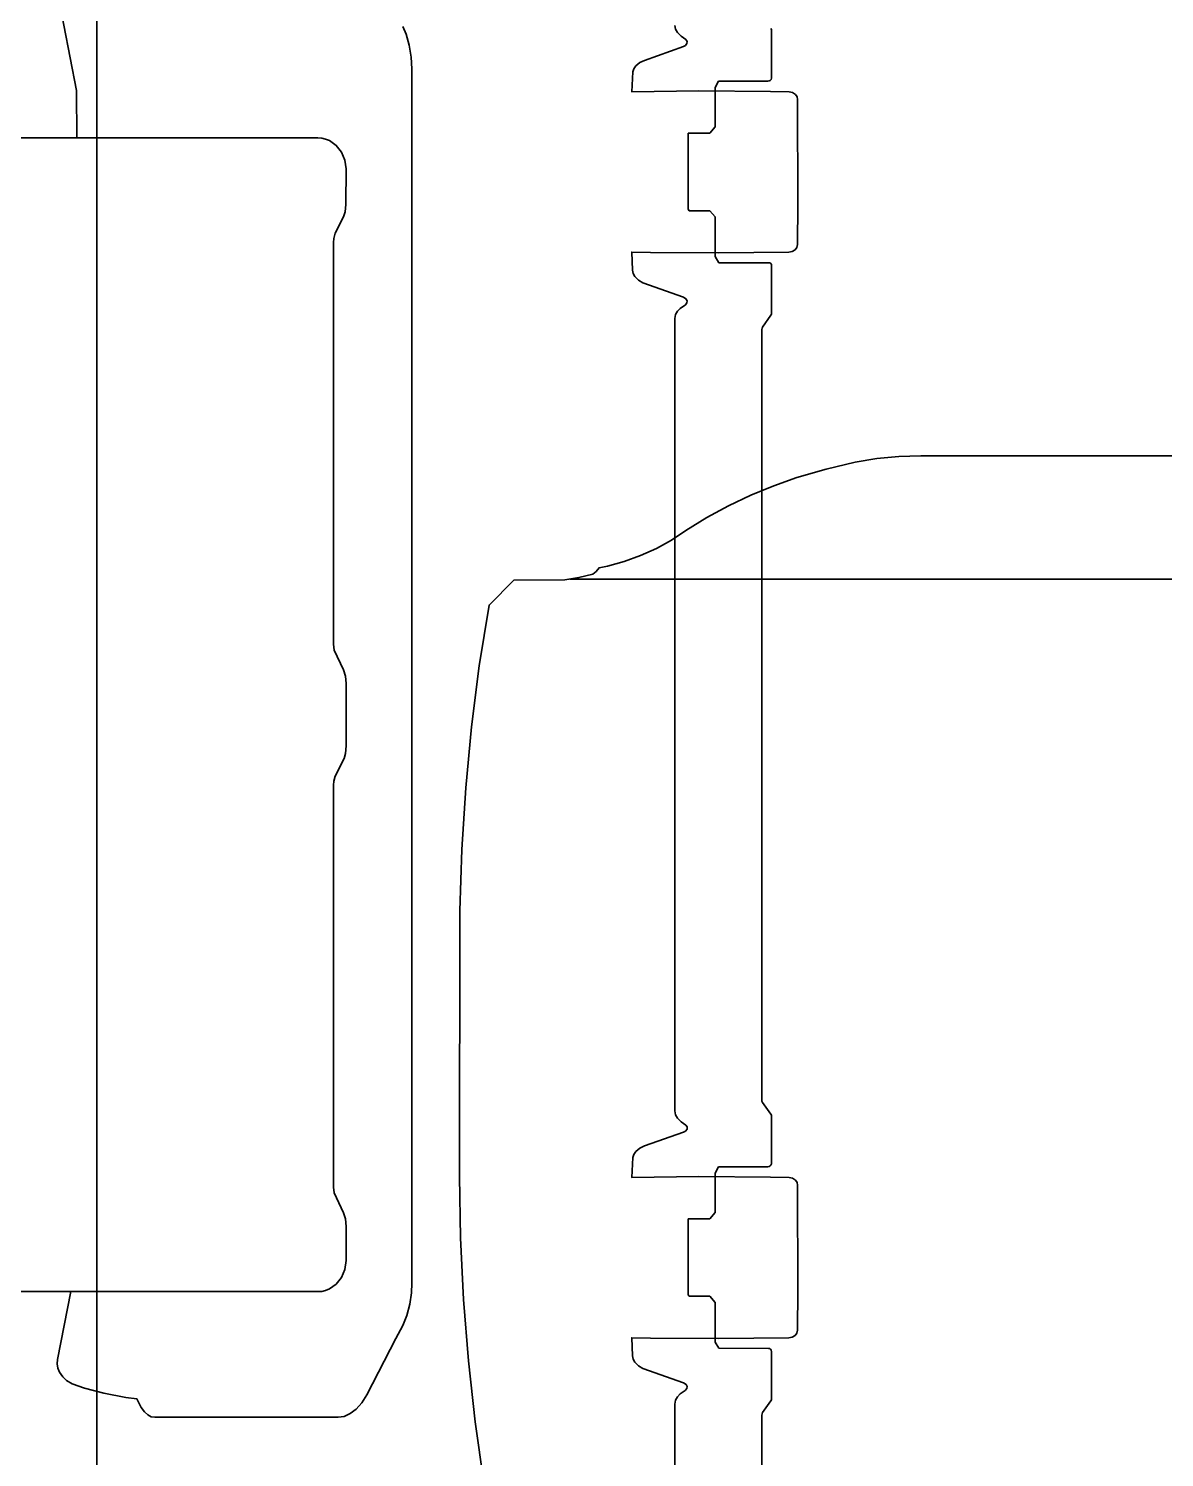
# Model space of a CAD drawing. Header units: millimetres. Extents: x 120 to 10915, y 515 to 8014.
# Drawn here: x 7575 to 7941.3, y 996.1 to 1456.7 of the extents above; entities that cross this region are included whole.
import ezdxf

# ---------------------------------------------------------------- set-up
doc = ezdxf.new("R2010")
doc.units = ezdxf.units.MM
doc.layers.get('0').update_dxf_attribs({"lineweight": 13})
doc.layers.add('205_Chassis_top_view', color=7, linetype='Continuous', lineweight=13)

# ---------------------------------------------------------------- blocks, each defined once
blk = doc.blocks.new('2854281_1')
at = {"layer": '205_Chassis_top_view', "color": 3, "lineweight": 35}
blk.add_line((7749.544992, -890.820839), (8750.455008, -890.820839), dxfattribs=at)
blk.add_lwpolyline([(8637.292969, -851), (7862.707031, -851), (7855.630371, -851.21405), (7848.584473, -851.910767), (7841.603027, -853.086975), (7832.254883, -855.29248), (7822.800781, -858.022339), (7815.294922, -860.668274), (7807.940918, -863.711731), (7800.760254, -867.144043), (7793.772949, -870.955383), (7787, -875.134827), (7782.342773, -878.211426), (7777.456055, -880.908386), (7772.370117, -883.208679), (7767.118164, -885.097717), (7761.732422, -886.563538), (7759, -887.134827), (7758.022949, -888.341248), (7757, -889.134827), (7752.504883, -890.291077), (7747.92334, -891.035828), (7731.5, -891.134827), (7723.5, -899.134827), (7720.364746, -918.712463), (7717.853027, -938.379822), (7715.966797, -958.117004), (7714.708496, -977.904175), (7714.078613, -997.721252), (7714, -1083.365234), (7714.314941, -1103.189819), (7715.258789, -1122.994385), (7716.831543, -1142.759033), (7719.030762, -1162.463867), (7721.854492, -1182.088745)], dxfattribs=at)
blk = doc.blocks.new('2774928_1')
at = {"layer": '205_Chassis_top_view', "color": 3, "lineweight": 35}
for p, q in [((7597.03, -655.18), (7597.05, -1233.71)), ((7814.59, -729.28), (7814.61, -713.95)), ((7796.45, -732.25), (7797.54, -730.25)), ((7796.45, -745.01), (7796.45, -732.25)), ((7797.54, -730.25), (7813.38, -730.25)), ((7794.74, -747.01), (7796.45, -745.01)), ((7787.71, -771.5), (7787.72, -747.01)), ((7787.72, -747.01), (7794.74, -747.01)), ((7788.06, -772), (7787.71, -771.5)), ((7794.74, -772), (7788.06, -772)), ((7796.45, -774), (7794.74, -772)), ((7796.45, -786.76), (7796.45, -774)), ((7797.58, -788.76), (7796.45, -786.76)), ((7813.63, -788.78), (7797.58, -788.76)), ((7814.61, -805.06), (7814.61, -789.76)), ((7811.71, -809.5), (7814.41, -805.71)), ((7811.47, -1058.72), (7811.48, -810.29)), ((7814.39, -1063.29), (7811.7, -1059.51)), ((7814.57, -1079.28), (7814.6, -1063.95)), ((7796.44, -1082.25), (7797.52, -1080.25)), ((7796.44, -1095.01), (7796.44, -1082.25)), ((7797.52, -1080.25), (7813.37, -1080.25)), ((7794.73, -1097.01), (7796.44, -1095.01)), ((7787.7, -1121.5), (7787.71, -1097.01)), ((7787.71, -1097.01), (7794.73, -1097.01)), ((7788.05, -1122), (7787.7, -1121.5)), ((7794.73, -1122), (7788.05, -1122)), ((7796.44, -1124), (7794.73, -1122)), ((7796.44, -1136.76), (7796.44, -1124)), ((7797.57, -1138.76), (7796.44, -1136.76)), ((7813.62, -1138.78), (7797.57, -1138.76)), ((7814.59, -1155.06), (7814.6, -1139.76)), ((7811.69, -1159.5), (7814.4, -1155.71)), ((7811.48, -1233.69), (7811.47, -1160.29))]:
    blk.add_line(p, q, dxfattribs=at)
for centre, radius, start, end in [((7813.44, -713.95), 1.17, 359.9154, 34.297), ((7813.38, -729.01), 1.24, 269.9999, 347.5786), ((7813.63, -789.76), 0.985, 359.9758, 89.9758), ((7813.53, -805.09), 1.07, 324.4795, 1.6526), ((7813.01, -810.29), 1.53, 148.6508, 180.0106), ((7812.89, -1058.75), 1.42, 178.7166, 212.6287), ((7813.43, -1063.95), 1.17, 359.9154, 34.297), ((7813.37, -1079.01), 1.24, 269.9999, 347.5786), ((7813.62, -1139.76), 0.985, 359.9758, 89.9758), ((7813.52, -1155.09), 1.07, 324.4795, 1.6526), ((7813, -1160.29), 1.53, 148.6508, 180.0106)]:
    blk.add_arc(centre, radius, start, end, dxfattribs=at)
blk = doc.blocks.new('2774063_3')
at = {"layer": '205_Chassis_top_view', "color": 3, "lineweight": 35}
blk.add_lwpolyline([(7783.46582, -712.24707), (7783.675293, -713.479797), (7784.256348, -714.58844), (7785.446777, -715.775391), (7786.942383, -716.78064), (7787.351562, -717.403015), (7787.324707, -718.127747), (7786.893066, -718.715271), (7786.237305, -719.079895), (7773.611328, -723.535339), (7772.116699, -724.262207), (7770.855957, -725.341125), (7770.237793, -726.251526), (7769.868652, -727.286926), (7769.494629, -733.654602), (7791.185547, -733.403564), (7814.231934, -733.582825), (7820.307617, -733.703247), (7821.378906, -733.940918), (7822.306641, -734.550415), (7822.818359, -735.347595), (7822.969238, -736.164673), (7823.050293, -770.13562), (7822.969238, -782.874573), (7822.740234, -783.87262), (7822.177246, -784.610413), (7821.206543, -785.159485), (7820.131348, -785.340088), (7797.585938, -785.611816), (7775.578125, -785.46582), (7769.494629, -785.345398), (7769.796387, -791.165405), (7770.018066, -792.243591), (7770.519531, -793.221558), (7771.662109, -794.417664), (7773.09668, -795.260864), (7786.237793, -799.92041), (7787.005371, -800.386597), (7787.368652, -801.010254), (7787.300781, -801.737183), (7786.825684, -802.316772), (7785.116211, -803.487549), (7784.255859, -804.412415), (7783.675293, -805.521057), (7783.46582, -806.753784), (7783.46582, -1062.24707), (7783.675293, -1063.479736), (7784.256348, -1064.588501), (7785.446777, -1065.775391), (7786.936035, -1066.775757), (7787.345215, -1067.380127), (7787.340332, -1068.087891), (7786.904297, -1068.705444), (7786.237305, -1069.079834), (7773.611328, -1073.535278), (7772.116699, -1074.262207), (7770.855957, -1075.341064), (7770.237793, -1076.251587), (7769.868652, -1077.286987), (7769.494629, -1083.654663), (7791.185547, -1083.403564), (7814.231934, -1083.582764), (7820.307617, -1083.703247), (7821.378906, -1083.940918), (7822.306641, -1084.550415), (7822.818359, -1085.347656), (7822.969238, -1086.164673), (7823.050293, -1120.13562), (7822.969238, -1132.874634), (7822.740234, -1133.872681), (7822.177246, -1134.610474), (7821.206543, -1135.159546), (7820.131348, -1135.340088), (7797.585938, -1135.611816), (7775.578125, -1135.46582), (7769.494629, -1135.345337), (7769.796387, -1141.165405), (7770.018066, -1142.24353), (7770.519531, -1143.221558), (7771.662109, -1144.417603), (7773.09668, -1145.260864), (7786.237793, -1149.92041), (7787.018555, -1150.400757), (7787.378906, -1151.056519), (7787.293457, -1151.754517), (7786.701172, -1152.403809), (7785.116211, -1153.487549), (7784.255859, -1154.412476), (7783.675293, -1155.521118), (7783.46582, -1156.753784), (7783.46582, -1230)], dxfattribs=at)
blk = doc.blocks.new('2777629_1')
at = {"layer": '205_Chassis_top_view', "color": 3, "lineweight": 35}
for points in [[(7588.582031, -1120.5), (7584.367676, -1142.324585), (7584.253418, -1143.726074), (7584.444824, -1145.119507), (7584.932617, -1146.439453), (7586.023926, -1147.995728), (7587.234863, -1149.161621), (7589.043457, -1150.226562), (7593.075195, -1151.613892), (7593.07373, -1151.618042), (7599.245117, -1153.219971), (7606.401367, -1154.595459), (7609.924316, -1155.089478), (7611.35791, -1157.855225), (7612.380859, -1159.226929), (7613.45459, -1160.21228), (7614.574707, -1160.805786), (7615.736816, -1161.003784), (7674.856445, -1161.003784), (7676.804199, -1160.703857), (7678.741211, -1159.810913), (7680.62793, -1158.342163), (7682.424805, -1156.324097), (7684.09082, -1153.792847), (7693.444824, -1135.642334), (7695.700684, -1131.38562), (7696.991211, -1128.202881), (7697.930176, -1124.57666), (7698.444824, -1120.891968), (7698.580078, -1117.727905), (7698.580078, -726.272156), (7698.385254, -722.482361), (7697.773438, -718.668884), (7696.759277, -715.120972), (7695.700684, -712.614319)], [(7584.341797, -701.531128), (7590.461914, -733.235962), (7590.51709, -748.5)], [(7494.569824, -748.5), (7668.233398, -748.5), (7669.534668, -748.601807), (7670.80957, -748.90509), (7672.031738, -749.403687), (7674.220703, -750.942505), (7675.925293, -753.093567), (7677.006348, -755.682678), (7677.376465, -758.5), (7677.368164, -770.043518), (7677.084473, -772.399475), (7676.595215, -773.956604), (7673.854492, -779.286377), (7673.420898, -780.928528), (7673.333496, -782.224792), (7673.333496, -911.775208), (7673.527832, -913.675476), (7676.595215, -920.043396), (7677.172363, -922.045349), (7677.376465, -924.450928), (7677.376465, -944.549072), (7677.172363, -946.954651), (7676.736816, -948.60614), (7673.854492, -954.286377), (7673.420898, -955.928528), (7673.333496, -957.224792), (7673.333496, -1086.775269), (7673.527832, -1088.675537), (7676.595215, -1095.043335), (7677.172363, -1097.045288), (7677.376465, -1099.450928), (7677.376465, -1110.5), (7677.006348, -1113.317383), (7675.925293, -1115.906372), (7674.220703, -1118.057495), (7672.031738, -1119.596313), (7670.80957, -1120.094971), (7669.534668, -1120.398193), (7493.759766, -1120.5)]]:
    blk.add_lwpolyline(points, dxfattribs=at)

msp = doc.modelspace()

# ---------------------------------------------------------------- block references
at = {"color": 7, "lineweight": 35}
for name in ['2854281_1', '2777629_1', '2774063_3', '2774928_1']:
    msp.add_blockref(name, (0, 2170), dxfattribs=at)

doc.saveas('drawing.dxf')
